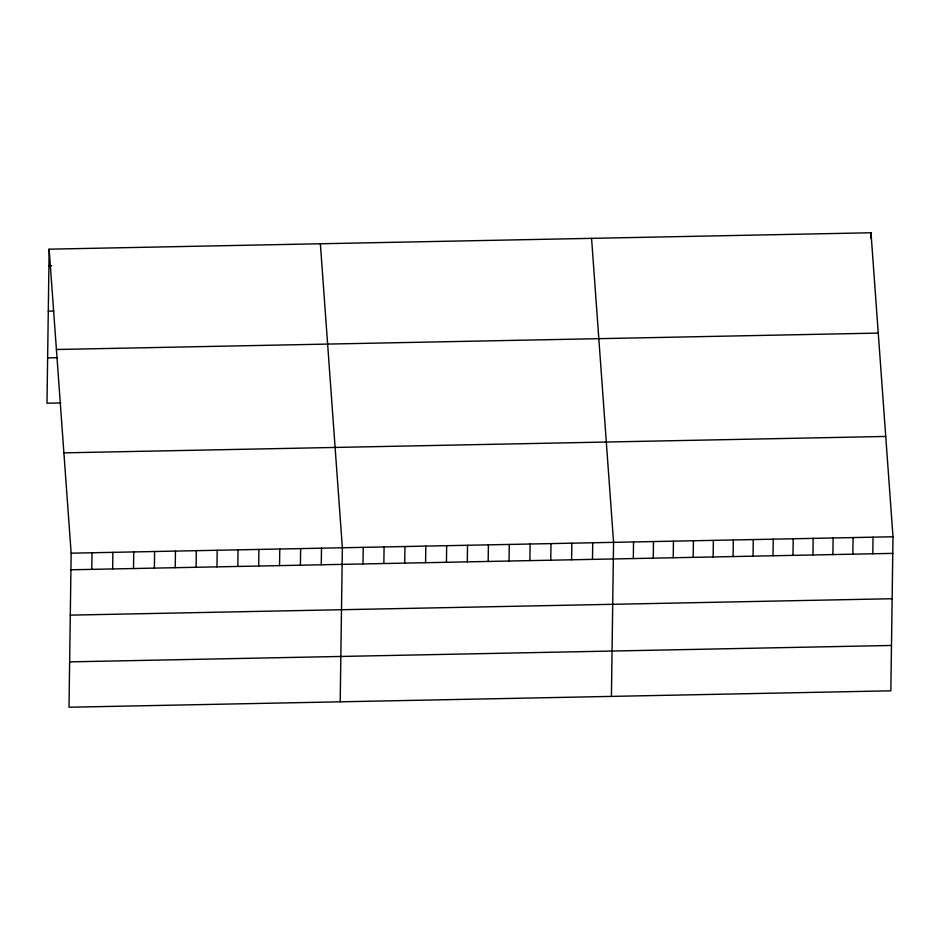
<?xml version="1.0" encoding="UTF-8"?>
<svg xmlns="http://www.w3.org/2000/svg" width="940" height="940" viewBox="0 0 940 940"><rect width="100%" height="100%" fill="white"/><g stroke="black" fill="none" stroke-linecap="round" stroke-linejoin="round"><path stroke-width="1.41" d="M49.15 249.182L71.158 553.178L69.008 707.232L890.85 690.818L893 536.775L870.992 232.768L49.15 249.182L47 403.225L60.912 402.954M91.779 569.37L92.014 552.767M112.647 568.947L112.882 552.344M133.515 568.536L133.738 551.933M154.371 568.113L154.607 551.51M175.239 567.701L175.463 551.098M196.096 567.278L196.331 550.676M216.964 566.867L217.187 550.264M237.82 566.444L238.055 549.841M258.688 566.033L258.911 549.43M279.544 565.621L279.779 549.019M300.412 565.198L300.636 548.596M321.269 564.787L321.504 548.185M340.21 701.816L342.36 547.762L320.364 243.766M362.993 563.953L363.228 547.35M383.861 563.53L384.084 546.927M404.717 563.119L404.952 546.516M425.585 562.696L425.808 546.093M446.441 562.285L446.676 545.682M467.309 561.873L467.532 545.27M488.166 561.45L488.401 544.847M509.034 561.039L509.257 544.436M529.89 560.616L530.125 544.013M550.758 560.205L550.981 543.602M571.614 559.782L571.849 543.179M592.482 559.37L592.705 542.768M611.423 696.399L613.573 542.345L591.566 238.349M633.302 558.56L633.536 541.957M653.265 558.16L653.488 541.558M673.216 557.761L673.451 541.158M693.18 557.361L693.414 540.759M713.131 556.962L713.366 540.359M733.094 556.562L733.329 539.96M753.058 556.163L753.281 539.56M773.009 555.763L773.244 539.161M792.972 555.364L793.207 538.761M812.936 554.964L813.159 538.361M832.887 554.565L833.122 537.962M852.85 554.177L853.085 537.574M870.922 238.302L870.992 232.768M872.814 553.778L873.037 537.175M48.915 265.785L51.7 265.726M48.281 311.14L53.85 311.022M56.412 349.504L878.254 333.089M47.635 357.87L57.364 357.682M63.897 452.857L885.739 436.454M71.158 553.178L893 536.775M70.923 569.781L892.765 553.378M70.288 615.136L892.13 598.733M69.642 661.866L891.484 645.463"/></g></svg>
